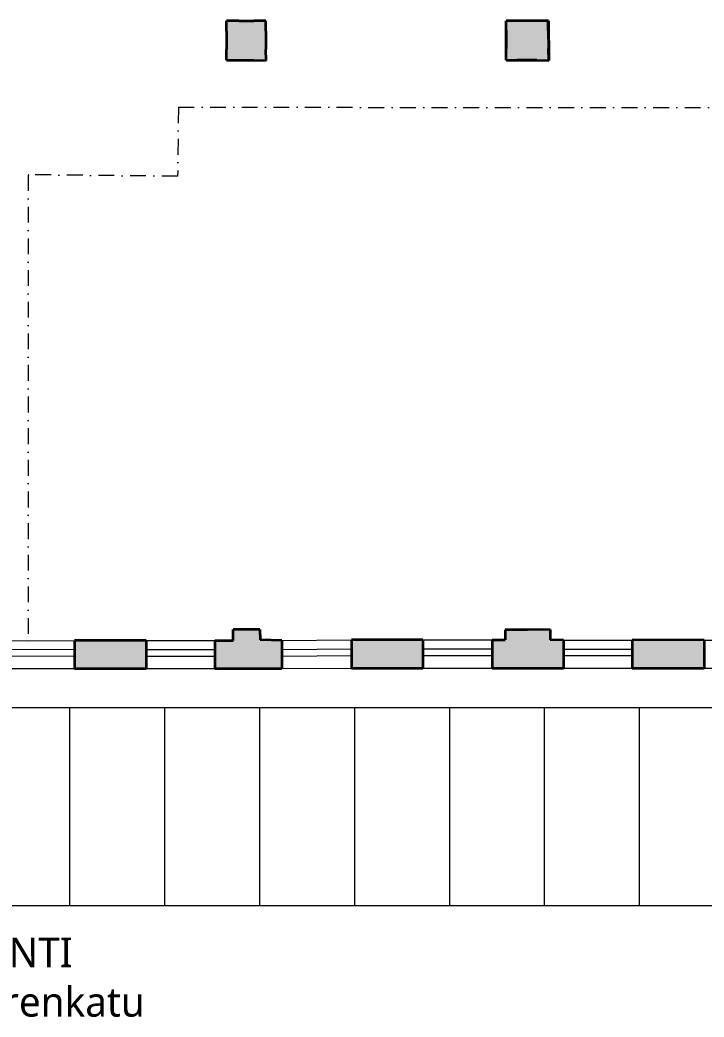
# Model space of a CAD drawing. Header units: millimetres. Extents: x -2569 to 735611, y -420503 to 265310.
# Drawn here: x 327153 to 344445, y 2596 to 27811 of the extents above; entities that cross this region are included whole.
import ezdxf

# ---------------------------------------------------------------- set-up
doc = ezdxf.new("R2010")
doc.units = ezdxf.units.MM
doc.linetypes.add('DASHDOT', pattern=[10, 5, -2.5, 0, -2.5])
for name, color, linetype, lineweight in [('02 dashed', 7, 'DASHDOT', 13), ('02 IKKUNAT', 130, 'Continuous', 13), ('02 KANTAVA', 24, 'Continuous', 35), ('02 KANTAVA _väri', 2, 'Continuous', 35), ('02 SEINALINJA', 151, 'Continuous', 13), ('10 AP1', 7, 'Continuous', 13)]:
    doc.layers.add(name, color=color, linetype=linetype, lineweight=lineweight)
doc.layers.add('03 TEKSTIT', color=7, linetype='Continuous')
doc.styles.get("Standard").update_dxf_attribs({"font": ''})
doc.styles.get('Standard').set_extended_font_data('Roboto')

msp = doc.modelspace()

# ---------------------------------------------------------------- hatches: boundary and pattern name
at = {"layer": '02 KANTAVA _väri'}
h = msp.add_hatch(color=256, dxfattribs=at)
h.paths.add_polyline_path([(333371, 27527), (333370, 27789), (333068, 27789), (332688, 27789), (332372, 27789), (332372, 27524), (332372, 27064), (332372, 26795), (332686, 26792), (333066, 26790), (333373, 26787), (333372, 27067)])
h.paths.add_polyline_path([(340508, 27547), (340505, 27788), (340222, 27788), (339722, 27788), (339440, 27788), (339440, 27544), (339440, 27084), (339440, 26794), (339720, 26793), (340220, 26790), (340518, 26788), (340514, 27087)])
h.paths.add_polyline_path([(347576, 27567), (347576, 27811), (347257, 27811), (346877, 27811), (346569, 27811), (346569, 27564), (346569, 27104), (346569, 26820), (346875, 26817), (347255, 26812), (347575, 26809), (347576, 27107)])
h.paths.add_polyline_path([(326308, 27507), (326309, 27776), (325952, 27776), (325572, 27776), (325248, 27776), (325248, 27504), (325248, 27040), (325248, 26788), (325572, 26789), (325952, 26789), (326306, 26791), (326307, 27044)])
h = msp.add_hatch(color=256, dxfattribs=at)
h.dxf.hatch_style = 1
h.paths.add_polyline_path([(333777, 12120), (333225, 12137), (333217, 12400), (332542, 12397), (332545, 12118), (332082, 12118), (332082, 11405), (333777, 11406)])
h = msp.add_hatch(color=256, dxfattribs=at)
h.dxf.hatch_style = 1
h.paths.add_polyline_path([(340557, 12136), (340554, 12394), (339983, 12390), (339414, 12389), (339414, 12136), (339089, 12136), (339089, 11408), (339989, 11409), (340889, 11409), (340889, 12131)])
h = msp.add_hatch(color=256, dxfattribs=at)
h.dxf.hatch_style = 1
h.paths.add_polyline_path([(330342, 12118), (328532, 12118), (328532, 11403), (330342, 11404)])
h = msp.add_hatch(color=256, dxfattribs=at)
h.dxf.hatch_style = 1
h.paths.add_polyline_path([(337339, 12136), (335534, 12134), (335534, 11407), (337339, 11408)])
h = msp.add_hatch(color=256, dxfattribs=at)
h.dxf.hatch_style = 1
h.paths.add_polyline_path([(344445, 12129), (342627, 12133), (342627, 11409), (344445, 11409)])

# ---------------------------------------------------------------- linework, layer by layer
at = {"layer": '02 dashed', "ltscale": 80}
for p, q in [((331158, 25603), (331139, 23859)), ((331158, 25603), (354642, 25594)), ((327365, 23886), (327361, 11891)), ((331139, 23859), (327375, 23896))]:
    msp.add_line(p, q, dxfattribs=at)
msp.add_arc((327375, 23886), 10, 89.4339, 179.9781, dxfattribs=at)
at = {"layer": '02 IKKUNAT', "linetype": 'Continuous'}
for p, q in [((326785, 11888), (328533, 11898)), ((330342, 11888), (332082, 11888)), ((333778, 11890), (335536, 11904)), ((337339, 11906), (339089, 11906)), ((340889, 11901), (342628, 11903)), ((326786, 11723), (328534, 11733)), ((330342, 11723), (332082, 11723)), ((333780, 11725), (335537, 11739)), ((337339, 11741), (339089, 11741)), ((340890, 11736), (342628, 11738))]:
    msp.add_line(p, q, dxfattribs=at)
at = {"layer": '02 KANTAVA'}
for p, q in [((332688, 27789), (332372, 27789)), ((332372, 27524), (332372, 27789)), ((332688, 27789), (332372, 27789)), ((332372, 27524), (332372, 27789)), ((332372, 27524), (332372, 27789)), ((332688, 27789), (332372, 27789)), ((332372, 27524), (332372, 27789)), ((332372, 27524), (332372, 27789)), ((332688, 27789), (333068, 27789)), ((332688, 27789), (333068, 27789)), ((332688, 27789), (333068, 27789)), ((332688, 27789), (333068, 27789)), ((332688, 27789), (333068, 27789)), ((333370, 27789), (333068, 27789)), ((333370, 27789), (333068, 27789)), ((333370, 27789), (333068, 27789)), ((333370, 27789), (333068, 27789)), ((333370, 27789), (333068, 27789)), ((333371, 27527), (333370, 27789)), ((333371, 27527), (333370, 27789)), ((333371, 27527), (333370, 27789)), ((333371, 27527), (333370, 27789)), ((333371, 27527), (333370, 27789)), ((339440, 26794), (339440, 27788)), ((340505, 27788), (339440, 27788)), ((339446, 27544), (339446, 27788)), ((340513, 27788), (339446, 27788)), ((339446, 27544), (339446, 27788)), ((339446, 27544), (339446, 27788)), ((340513, 27788), (339446, 27788)), ((339446, 27544), (339446, 27788)), ((340508, 27547), (340505, 27788)), ((340513, 27788), (340526, 26788)), ((340513, 27788), (340526, 26788)), ((332372, 27524), (332372, 27064)), ((332372, 27524), (332372, 27064)), ((332372, 27524), (332372, 27064)), ((332372, 27524), (332372, 27064)), ((332372, 27524), (332372, 27064)), ((333371, 27527), (333372, 27067)), ((333371, 27527), (333372, 27067)), ((333371, 27527), (333372, 27067)), ((333371, 27527), (333372, 27067)), ((333371, 27527), (333372, 27067)), ((339446, 27544), (339446, 27084)), ((339446, 27544), (339446, 27084)), ((339446, 27544), (339446, 27084)), ((339446, 27544), (339446, 27084)), ((340508, 27547), (340514, 27087)), ((332372, 26795), (332372, 27064)), ((332372, 26795), (332372, 27064)), ((332372, 26795), (332372, 27064)), ((332372, 26795), (332372, 27064)), ((332372, 26795), (332372, 27064)), ((333373, 26787), (333372, 27067)), ((333373, 26787), (333372, 27067)), ((333373, 26787), (333372, 27067)), ((333373, 26787), (333372, 27067)), ((333373, 26787), (333372, 27067)), ((339446, 26794), (339446, 27084)), ((339446, 26794), (339446, 27084)), ((339446, 26794), (339446, 27084)), ((339446, 26794), (339446, 27084)), ((340518, 26788), (340514, 27087)), ((332372, 26795), (332686, 26792)), ((332372, 26795), (332686, 26792)), ((332372, 26795), (332686, 26792)), ((332372, 26795), (332686, 26792)), ((332372, 26795), (332686, 26792)), ((332686, 26792), (333066, 26790)), ((332686, 26792), (333066, 26790)), ((332686, 26792), (333066, 26790)), ((332686, 26792), (333066, 26790)), ((332686, 26792), (333066, 26790)), ((333066, 26790), (333373, 26787)), ((333066, 26790), (333373, 26787)), ((333066, 26790), (333373, 26787)), ((333066, 26790), (333373, 26787)), ((333066, 26790), (333373, 26787)), ((339440, 26794), (339720, 26793)), ((339446, 26794), (340526, 26788)), ((339446, 26794), (340526, 26788)), ((340220, 26790), (339720, 26793)), ((340220, 26790), (340518, 26788)), ((333217, 12400), (332542, 12397)), ((333217, 12400), (332542, 12397)), ((333217, 12400), (332542, 12397)), ((333217, 12400), (332542, 12397)), ((333217, 12400), (332542, 12397)), ((332545, 12118), (332542, 12397)), ((332545, 12118), (332542, 12397)), ((332545, 12118), (332542, 12397)), ((332545, 12118), (332542, 12397)), ((332545, 12118), (332542, 12397)), ((333217, 12400), (333225, 12137)), ((333217, 12400), (333225, 12137)), ((333217, 12400), (333225, 12137)), ((333217, 12400), (333225, 12137)), ((333217, 12400), (333225, 12137)), ((339983, 12390), (339414, 12389)), ((339983, 12390), (339414, 12389)), ((339983, 12390), (339414, 12389)), ((339983, 12390), (339414, 12389)), ((339983, 12390), (339414, 12389)), ((339414, 12389), (339414, 12136)), ((339414, 12389), (339414, 12136)), ((339414, 12389), (339414, 12136)), ((339414, 12389), (339414, 12136)), ((339414, 12389), (339414, 12136)), ((340554, 12394), (339983, 12390)), ((340554, 12394), (339983, 12390)), ((340554, 12394), (339983, 12390)), ((340554, 12394), (339983, 12390)), ((340554, 12394), (339983, 12390)), ((340554, 12394), (340557, 12136)), ((340554, 12394), (340557, 12136)), ((340554, 12394), (340557, 12136)), ((340554, 12394), (340557, 12136)), ((340554, 12394), (340557, 12136)), ((330342, 12118), (328532, 12118)), ((328532, 12118), (328532, 11403)), ((330342, 12118), (328532, 12118)), ((328532, 12118), (328532, 11403)), ((330342, 12118), (328532, 12118)), ((328532, 12118), (328532, 11403)), ((330342, 12118), (328532, 12118)), ((328532, 12118), (328532, 11403)), ((330342, 12118), (328532, 12118)), ((328532, 12118), (328532, 11403)), ((330342, 12118), (330342, 11404)), ((330342, 12118), (330342, 11404)), ((330342, 12118), (330342, 11404)), ((330342, 12118), (330342, 11404)), ((330342, 12118), (330342, 11404)), ((332082, 12118), (332082, 11405)), ((332082, 12118), (332545, 12118)), ((332082, 12118), (332082, 11405)), ((332082, 12118), (332545, 12118)), ((332082, 12118), (332082, 11405)), ((332082, 12118), (332545, 12118)), ((332082, 12118), (332082, 11405)), ((332082, 12118), (332545, 12118)), ((332082, 12118), (332082, 11405)), ((332082, 12118), (332545, 12118)), ((333777, 12120), (333225, 12137)), ((333777, 12120), (333225, 12137)), ((333777, 12120), (333225, 12137)), ((333777, 12120), (333225, 12137)), ((333777, 12120), (333225, 12137)), ((333777, 12120), (333777, 11406)), ((333777, 12120), (333777, 11406)), ((333777, 12120), (333777, 11406)), ((333777, 12120), (333777, 11406)), ((333777, 12120), (333777, 11406)), ((337339, 12136), (335534, 12134)), ((337339, 12136), (335534, 12134)), ((337339, 12136), (335534, 12134)), ((337339, 12136), (335534, 12134)), ((337339, 12136), (335534, 12134)), ((335534, 12134), (335534, 11407)), ((335534, 12134), (335534, 11407)), ((335534, 12134), (335534, 11407)), ((335534, 12134), (335534, 11407)), ((335534, 12134), (335534, 11407)), ((337339, 12136), (337339, 11408)), ((337339, 12136), (337339, 11408)), ((337339, 12136), (337339, 11408)), ((337339, 12136), (337339, 11408)), ((337339, 12136), (337339, 11408)), ((339089, 12136), (339089, 11408)), ((339089, 12136), (339414, 12136)), ((339089, 12136), (339089, 11408)), ((339089, 12136), (339414, 12136)), ((339089, 12136), (339089, 11408)), ((339089, 12136), (339414, 12136)), ((339089, 12136), (339089, 11408)), ((339089, 12136), (339414, 12136)), ((339089, 12136), (339089, 11408)), ((339089, 12136), (339414, 12136)), ((340889, 12131), (340557, 12136)), ((340889, 12131), (340557, 12136)), ((340889, 12131), (340557, 12136)), ((340889, 12131), (340557, 12136)), ((340889, 12131), (340557, 12136)), ((340889, 12131), (340889, 11409)), ((340889, 12131), (340889, 11409)), ((340889, 12131), (340889, 11409)), ((340889, 12131), (340889, 11409)), ((340889, 12131), (340889, 11409)), ((344445, 12129), (342627, 12133)), ((342627, 12133), (342627, 11409)), ((344445, 12129), (342627, 12133)), ((342627, 12133), (342627, 11409)), ((344445, 12129), (342627, 12133)), ((342627, 12133), (342627, 11409)), ((344445, 12129), (342627, 12133)), ((342627, 12133), (342627, 11409)), ((344445, 12129), (342627, 12133)), ((342627, 12133), (342627, 11409)), ((344445, 12129), (344445, 11409)), ((344445, 12129), (344445, 11409)), ((344445, 12129), (344445, 11409)), ((344445, 12129), (344445, 11409)), ((344445, 12129), (344445, 11409)), ((330342, 11404), (328532, 11403)), ((330342, 11404), (328532, 11403)), ((330342, 11404), (328532, 11403)), ((330342, 11404), (328532, 11403)), ((330342, 11404), (328532, 11403)), ((333777, 11406), (332082, 11405)), ((333777, 11406), (332082, 11405)), ((333777, 11406), (332082, 11405)), ((333777, 11406), (332082, 11405)), ((333777, 11406), (332082, 11405)), ((337339, 11408), (335534, 11407)), ((337339, 11408), (335534, 11407)), ((337339, 11408), (335534, 11407)), ((337339, 11408), (335534, 11407)), ((337339, 11408), (335534, 11407)), ((339989, 11409), (339089, 11408)), ((339989, 11409), (339089, 11408)), ((339989, 11409), (339089, 11408)), ((339989, 11409), (339089, 11408)), ((339989, 11409), (339089, 11408)), ((340889, 11409), (339989, 11409)), ((340889, 11409), (339989, 11409)), ((340889, 11409), (339989, 11409)), ((340889, 11409), (339989, 11409)), ((340889, 11409), (339989, 11409)), ((344445, 11409), (342627, 11409)), ((344445, 11409), (342627, 11409)), ((344445, 11409), (342627, 11409)), ((344445, 11409), (342627, 11409)), ((344445, 11409), (342627, 11409))]:
    msp.add_line(p, q, dxfattribs=at)
at = {"layer": '02 SEINALINJA'}
for p, q in [((326783, 12108), (328532, 12118)), ((330342, 12118), (332082, 12118)), ((333777, 12120), (335534, 12134)), ((337339, 12136), (339089, 12136)), ((340889, 12131), (342627, 12131)), ((344445, 12129), (346172, 12129))]:
    msp.add_line(p, q, dxfattribs=at)
at = {"layer": '02 SEINALINJA', "linetype": 'Continuous'}
for p, q in [((328532, 11403), (326783, 11403)), ((332082, 11405), (330342, 11404)), ((335534, 11407), (333777, 11406)), ((339089, 11408), (337339, 11408)), ((342627, 11409), (340889, 11409)), ((346172, 11410), (344445, 11409))]:
    msp.add_line(p, q, dxfattribs=at)
at = {"layer": '10 AP1', "ltscale": 30}
for p, q in [((326007, 10420), (400407, 10420)), ((328407, 10420), (328407, 5420)), ((330807, 10420), (330807, 5420)), ((333207, 10420), (333207, 5420)), ((335607, 10420), (335607, 5420)), ((338007, 10420), (338007, 5420)), ((340407, 10420), (340407, 5420)), ((342807, 10420), (342807, 5420)), ((326007, 5420), (400407, 5420))]:
    msp.add_line(p, q, dxfattribs=at)

# ---------------------------------------------------------------- texts
at = {"layer": '03 TEKSTIT', "insert": (321694, 4607), "char_height": 750, "attachment_point": 1}
msp.add_mtext_dynamic_manual_height_columns('SISÄÄNKÄYNTI\\PTammasaarenkatu', width=6821.71, gutter_width=5000, heights=[0], dxfattribs=at)

doc.saveas('drawing.dxf')
